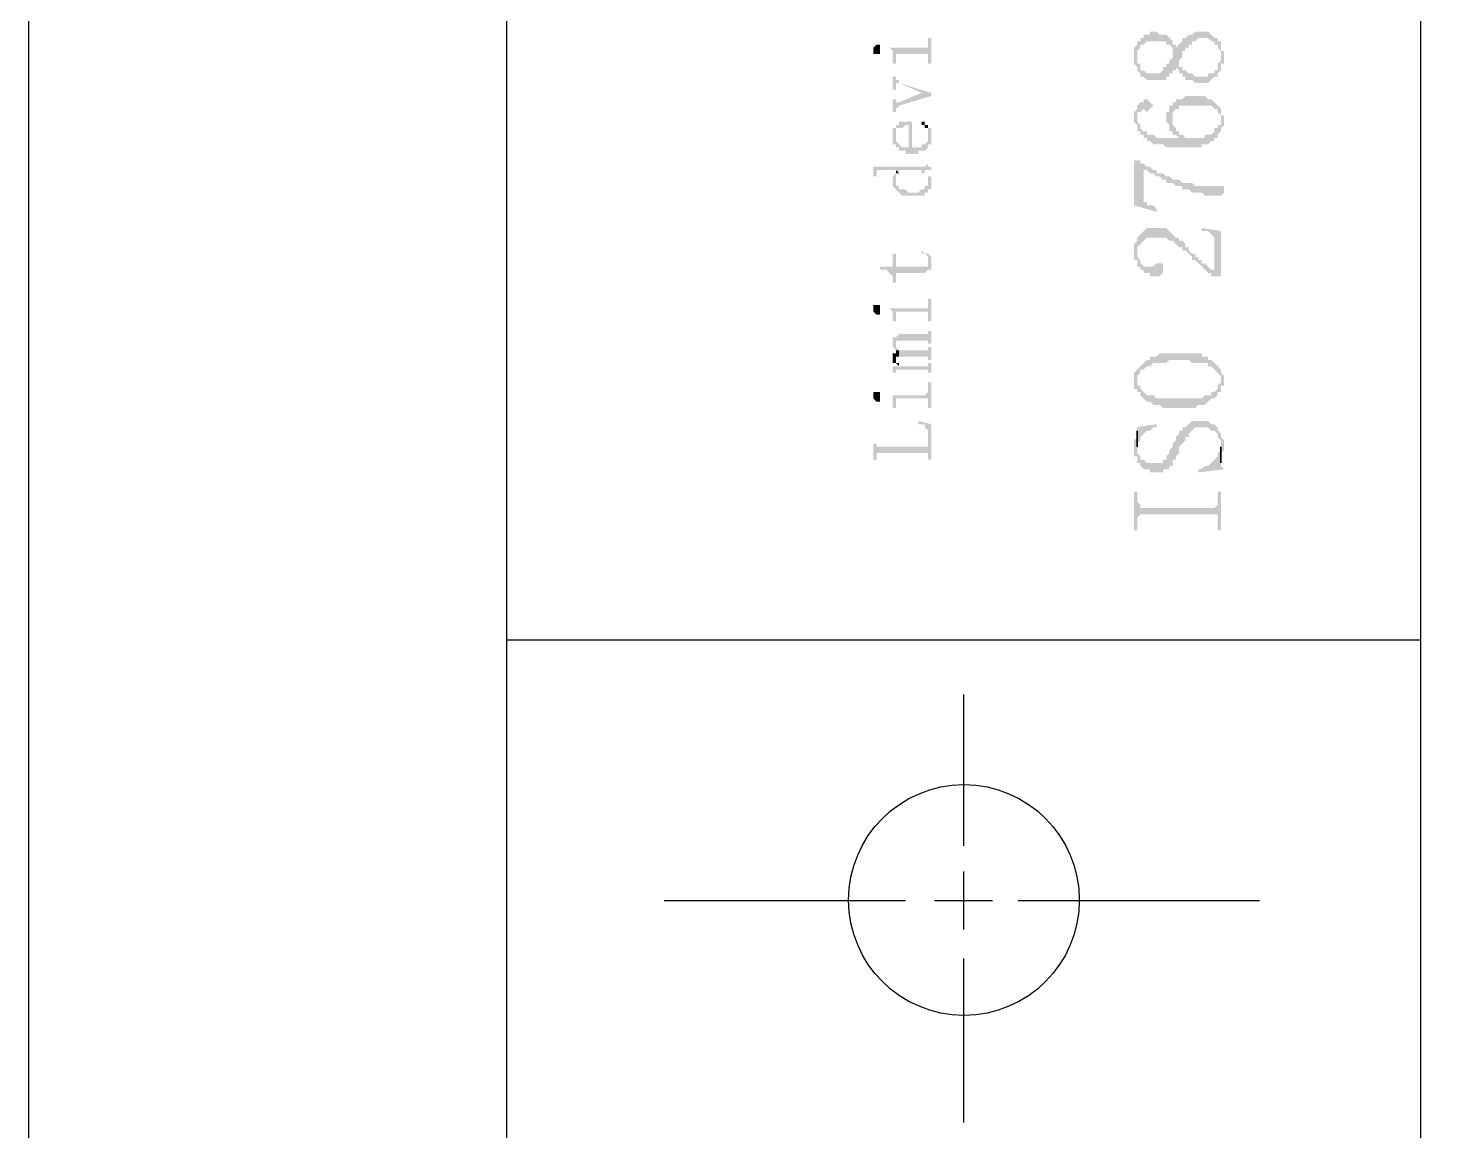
# Model space of a CAD drawing. Header units: millimetres. Extents: x 7018 to 13530, y 4187 to 5692.
# Drawn here: x 7965.94 to 7985.86, y 5137.25 to 5152.71 of the extents above; entities that cross this region are included whole.
import ezdxf

# ---------------------------------------------------------------- set-up
doc = ezdxf.new("R2010")
doc.units = ezdxf.units.MM

msp = doc.modelspace()

# ---------------------------------------------------------------- hatches: boundary and pattern name
at = {"transparency": 33554559}
for points in [[(7981.451, 5152.305), (7981.451, 5152.215), (7981.496, 5152.169), (7981.496, 5152.124), (7981.496, 5152.124), (7981.541, 5152.079), (7981.541, 5152.034), (7981.586, 5152.034), (7981.632, 5151.989), (7981.902, 5151.989), (7981.902, 5152.034), (7981.948, 5152.034), (7981.948, 5152.079), (7981.993, 5152.079), (7981.993, 5152.124), (7982.038, 5152.124), (7982.038, 5152.169), (7982.038, 5152.169), (7982.083, 5152.124), (7982.083, 5152.26), (7982.083, 5152.26), (7982.128, 5152.305), (7982.128, 5152.395), (7982.173, 5152.395), (7982.173, 5152.44), (7982.218, 5152.44), (7982.218, 5152.485), (7982.263, 5152.485), (7982.263, 5152.53), (7982.309, 5152.53), (7982.354, 5152.576), (7982.489, 5152.576), (7982.534, 5152.53), (7982.579, 5152.53), (7982.579, 5152.485), (7982.625, 5152.485), (7982.625, 5152.44), (7982.625, 5152.44), (7982.67, 5152.395), (7982.67, 5152.124), (7982.67, 5152.215), (7982.715, 5152.215), (7982.715, 5152.395), (7982.67, 5152.395), (7982.67, 5152.53), (7982.625, 5152.53), (7982.625, 5152.576), (7982.579, 5152.576), (7982.534, 5152.621), (7982.534, 5152.621), (7982.489, 5152.666), (7982.309, 5152.666), (7982.263, 5152.621), (7982.218, 5152.621), (7982.173, 5152.576), (7982.128, 5152.576), (7982.128, 5152.53), (7982.083, 5152.485), (7982.083, 5152.485), (7982.038, 5152.44), (7982.038, 5152.485), (7981.993, 5152.395), (7981.993, 5152.35), (7981.993, 5152.305), (7981.948, 5152.26), (7981.948, 5152.215), (7981.902, 5152.215), (7981.902, 5152.169), (7981.857, 5152.169), (7981.857, 5152.124), (7981.812, 5152.079), (7981.632, 5152.079), (7981.586, 5152.124), (7981.541, 5152.124), (7981.541, 5152.215), (7981.496, 5152.215), (7981.496, 5152.485), (7981.496, 5152.485), (7981.451, 5152.44), (7981.451, 5152.35)], [(7981.496, 5152.485), (7981.496, 5152.305), (7981.496, 5152.395), (7981.541, 5152.44), (7981.541, 5152.485), (7981.586, 5152.485), (7981.632, 5152.53), (7981.902, 5152.53), (7981.902, 5152.485), (7981.948, 5152.485), (7981.993, 5152.44), (7981.993, 5152.395), (7981.993, 5152.395), (7982.038, 5152.485), (7981.993, 5152.485), (7981.993, 5152.53), (7981.948, 5152.576), (7981.948, 5152.576), (7981.902, 5152.621), (7981.812, 5152.621), (7981.767, 5152.666), (7981.677, 5152.666), (7981.677, 5152.621), (7981.586, 5152.621), (7981.586, 5152.576), (7981.541, 5152.576), (7981.541, 5152.53), (7981.496, 5152.53)], [(7977.795, 5152.395), (7977.795, 5152.35), (7977.886, 5152.35), (7977.886, 5152.395), (7977.886, 5152.44), (7977.886, 5152.485), (7977.841, 5152.485), (7977.795, 5152.44), (7977.795, 5152.44)], [(7978.021, 5152.44), (7978.021, 5152.44), (7978.066, 5152.395), (7978.066, 5152.35), (7978.066, 5152.305), (7978.066, 5152.215), (7978.111, 5152.215), (7978.111, 5152.35), (7978.563, 5152.35), (7978.563, 5152.215), (7978.608, 5152.215), (7978.608, 5152.576), (7978.563, 5152.576), (7978.563, 5152.485), (7978.563, 5152.44), (7978.517, 5152.44)], [(7982.083, 5152.124), (7982.083, 5152.079), (7982.128, 5152.079), (7982.128, 5152.034), (7982.173, 5152.034), (7982.173, 5151.989), (7982.263, 5151.989), (7982.309, 5151.944), (7982.489, 5151.944), (7982.534, 5151.989), (7982.534, 5151.989), (7982.579, 5152.034), (7982.625, 5152.034), (7982.625, 5152.079), (7982.625, 5152.079), (7982.67, 5152.124), (7982.67, 5152.305), (7982.67, 5152.26), (7982.67, 5152.26), (7982.625, 5152.215), (7982.625, 5152.124), (7982.579, 5152.124), (7982.579, 5152.079), (7982.489, 5152.079), (7982.489, 5152.034), (7982.309, 5152.034), (7982.263, 5152.079), (7982.218, 5152.079), (7982.173, 5152.124), (7982.128, 5152.124), (7982.128, 5152.169), (7982.083, 5152.169), (7982.083, 5152.215)], [(7978.066, 5152.034), (7978.066, 5151.853), (7978.111, 5151.853), (7978.111, 5151.899), (7978.111, 5151.944), (7978.156, 5151.944), (7978.472, 5151.808), (7978.472, 5151.808), (7978.608, 5151.763), (7978.608, 5151.808), (7978.156, 5151.944), (7978.156, 5151.989), (7978.111, 5151.989), (7978.111, 5152.034), (7978.111, 5152.034)], [(7978.066, 5151.718), (7978.066, 5151.538), (7978.111, 5151.538), (7978.111, 5151.583), (7978.111, 5151.583), (7978.156, 5151.628), (7978.608, 5151.763), (7978.472, 5151.808), (7978.156, 5151.673), (7978.111, 5151.673), (7978.111, 5151.718), (7978.111, 5151.718)], [(7981.451, 5151.492), (7981.451, 5151.402), (7981.451, 5151.402), (7981.496, 5151.357), (7981.496, 5151.267), (7981.541, 5151.267), (7981.541, 5151.222), (7981.586, 5151.222), (7981.586, 5151.176), (7981.632, 5151.176), (7981.632, 5151.131), (7981.677, 5151.131), (7981.722, 5151.086), (7981.857, 5151.086), (7981.902, 5151.041), (7982.399, 5151.041), (7982.399, 5151.086), (7982.489, 5151.086), (7982.534, 5151.131), (7982.579, 5151.131), (7982.579, 5151.176), (7982.625, 5151.176), (7982.625, 5151.222), (7982.67, 5151.267), (7982.67, 5151.447), (7982.67, 5151.357), (7982.625, 5151.357), (7982.625, 5151.312), (7982.579, 5151.312), (7982.579, 5151.267), (7982.534, 5151.222), (7982.444, 5151.222), (7982.444, 5151.176), (7982.173, 5151.176), (7982.128, 5151.222), (7982.083, 5151.176), (7981.767, 5151.176), (7981.722, 5151.222), (7981.632, 5151.222), (7981.632, 5151.267), (7981.586, 5151.267), (7981.541, 5151.312), (7981.541, 5151.357), (7981.496, 5151.402), (7981.496, 5151.447), (7981.496, 5151.628), (7981.496, 5151.583), (7981.451, 5151.538), (7981.451, 5151.538)], [(7981.496, 5151.628), (7981.496, 5151.447), (7981.496, 5151.538), (7981.541, 5151.538), (7981.586, 5151.583), (7981.586, 5151.583), (7981.632, 5151.538), (7981.632, 5151.538), (7981.677, 5151.583), (7981.677, 5151.583), (7981.722, 5151.628), (7981.677, 5151.673), (7981.677, 5151.673), (7981.632, 5151.718), (7981.586, 5151.718), (7981.586, 5151.673), (7981.541, 5151.673)], [(7981.902, 5151.447), (7981.902, 5151.402), (7981.902, 5151.402), (7981.948, 5151.357), (7981.948, 5151.267), (7981.993, 5151.267), (7981.993, 5151.492), (7981.993, 5151.538), (7982.038, 5151.583), (7982.083, 5151.583), (7982.083, 5151.628), (7982.534, 5151.628), (7982.579, 5151.583), (7982.625, 5151.583), (7982.625, 5151.538), (7982.67, 5151.492), (7982.67, 5151.447), (7982.67, 5151.267), (7982.67, 5151.312), (7982.715, 5151.357), (7982.715, 5151.402), (7982.715, 5151.492), (7982.67, 5151.492), (7982.67, 5151.583), (7982.625, 5151.628), (7982.625, 5151.628), (7982.579, 5151.673), (7982.579, 5151.673), (7982.534, 5151.718), (7982.489, 5151.718), (7982.444, 5151.763), (7982.173, 5151.763), (7982.128, 5151.718), (7982.038, 5151.718), (7982.038, 5151.673), (7981.993, 5151.673), (7981.993, 5151.628), (7981.948, 5151.628), (7981.948, 5151.538), (7981.902, 5151.538), (7981.902, 5151.492)], [(7978.066, 5151.312), (7978.111, 5151.222), (7978.111, 5151.267), (7978.111, 5151.312), (7978.202, 5151.312), (7978.247, 5151.357), (7978.292, 5151.357), (7978.292, 5150.951), (7978.427, 5150.951), (7978.427, 5150.996), (7978.517, 5150.996), (7978.563, 5151.041), (7978.563, 5151.086), (7978.608, 5151.086), (7978.608, 5151.131), (7978.608, 5151.176), (7978.608, 5151.222), (7978.608, 5151.267), (7978.608, 5151.312), (7978.563, 5151.312), (7978.563, 5151.222), (7978.563, 5151.176), (7978.563, 5151.131), (7978.563, 5151.131), (7978.517, 5151.086), (7978.472, 5151.086), (7978.472, 5151.041), (7978.337, 5151.041), (7978.337, 5151.402), (7978.156, 5151.402), (7978.156, 5151.357), (7978.111, 5151.357), (7978.111, 5151.312), (7978.111, 5151.312)], [(7978.472, 5151.402), (7978.472, 5151.357), (7978.517, 5151.357), (7978.517, 5151.312), (7978.563, 5151.312), (7978.563, 5151.267), (7978.563, 5151.222), (7978.563, 5151.357), (7978.517, 5151.357), (7978.517, 5151.402)], [(7981.993, 5151.267), (7981.993, 5151.222), (7982.038, 5151.222), (7982.083, 5151.176), (7982.083, 5151.176), (7982.128, 5151.222), (7982.083, 5151.222), (7982.083, 5151.267), (7982.038, 5151.267), (7982.038, 5151.312), (7982.038, 5151.312), (7981.993, 5151.357), (7981.993, 5151.447)], [(7978.066, 5151.176), (7978.066, 5151.131), (7978.066, 5151.086), (7978.111, 5151.086), (7978.111, 5151.041), (7978.156, 5151.041), (7978.156, 5150.996), (7978.247, 5150.996), (7978.247, 5150.951), (7978.292, 5150.951), (7978.292, 5151.041), (7978.202, 5151.041), (7978.156, 5151.086), (7978.156, 5151.086), (7978.111, 5151.131), (7978.111, 5151.222), (7978.066, 5151.312), (7978.066, 5151.267), (7978.066, 5151.222)], [(7977.75, 5150.77), (7977.795, 5150.77), (7977.795, 5150.725), (7977.795, 5150.635), (7977.841, 5150.635), (7977.841, 5150.68), (7977.841, 5150.725), (7978.111, 5150.725), (7978.156, 5150.68), (7978.156, 5150.725), (7978.472, 5150.725), (7978.472, 5150.68), (7978.517, 5150.68), (7978.517, 5150.725), (7978.608, 5150.725), (7978.608, 5150.77), (7978.563, 5150.77), (7978.563, 5150.815), (7978.563, 5150.861), (7978.563, 5150.815), (7978.563, 5150.815), (7978.517, 5150.77), (7978.517, 5150.77)], [(7981.451, 5150.861), (7981.451, 5150.229), (7981.767, 5150.138), (7981.767, 5150.184), (7981.767, 5150.184), (7981.722, 5150.229), (7981.632, 5150.229), (7981.632, 5150.274), (7981.586, 5150.274), (7981.586, 5150.725), (7981.541, 5150.815), (7981.541, 5150.861)], [(7981.541, 5150.815), (7981.586, 5150.725), (7981.632, 5150.725), (7981.677, 5150.68), (7981.722, 5150.68), (7981.767, 5150.635), (7981.812, 5150.635), (7981.857, 5150.59), (7981.902, 5150.59), (7981.902, 5150.545), (7981.993, 5150.545), (7982.038, 5150.499), (7982.128, 5150.499), (7982.128, 5150.454), (7982.218, 5150.454), (7982.263, 5150.409), (7982.399, 5150.409), (7982.444, 5150.364), (7982.67, 5150.364), (7982.715, 5150.409), (7982.715, 5150.499), (7982.309, 5150.499), (7982.263, 5150.545), (7982.128, 5150.545), (7982.083, 5150.59), (7981.993, 5150.59), (7981.948, 5150.635), (7981.902, 5150.635), (7981.857, 5150.68), (7981.767, 5150.68), (7981.767, 5150.725), (7981.722, 5150.725), (7981.677, 5150.77), (7981.632, 5150.77), (7981.586, 5150.815)], [(7978.066, 5150.59), (7978.066, 5150.545), (7978.066, 5150.499), (7978.066, 5150.499), (7978.111, 5150.454), (7978.111, 5150.454), (7978.156, 5150.409), (7978.156, 5150.409), (7978.202, 5150.364), (7978.517, 5150.364), (7978.517, 5150.409), (7978.563, 5150.409), (7978.563, 5150.59), (7978.563, 5150.545), (7978.563, 5150.499), (7978.517, 5150.499), (7978.517, 5150.454), (7978.472, 5150.454), (7978.427, 5150.409), (7978.292, 5150.409), (7978.247, 5150.454), (7978.156, 5150.454), (7978.156, 5150.499), (7978.111, 5150.499), (7978.111, 5150.545), (7978.111, 5150.68), (7978.066, 5150.635)], [(7978.111, 5150.68), (7978.111, 5150.59), (7978.111, 5150.635), (7978.111, 5150.68), (7978.156, 5150.68), (7978.111, 5150.725)], [(7978.517, 5150.68), (7978.563, 5150.68), (7978.563, 5150.635), (7978.563, 5150.59), (7978.563, 5150.454), (7978.608, 5150.454), (7978.608, 5150.499), (7978.608, 5150.545), (7978.608, 5150.59), (7978.608, 5150.635), (7978.563, 5150.635), (7978.563, 5150.68), (7978.517, 5150.68), (7978.517, 5150.725)], [(7981.451, 5149.597), (7981.451, 5149.461), (7981.496, 5149.461), (7981.496, 5149.416), (7981.496, 5149.597), (7981.496, 5149.642), (7981.541, 5149.687), (7981.541, 5149.687), (7981.586, 5149.732), (7981.586, 5149.732), (7981.632, 5149.777), (7981.902, 5149.777), (7981.948, 5149.732), (7981.993, 5149.732), (7982.038, 5149.687), (7982.038, 5149.687), (7982.083, 5149.642), (7982.128, 5149.642), (7982.128, 5149.597), (7982.173, 5149.597), (7982.218, 5149.552), (7982.218, 5149.552), (7982.263, 5149.507), (7982.263, 5149.461), (7982.309, 5149.461), (7982.354, 5149.416), (7982.354, 5149.416), (7982.399, 5149.371), (7982.399, 5149.371), (7982.444, 5149.326), (7982.444, 5149.326), (7982.489, 5149.281), (7982.534, 5149.281), (7982.534, 5149.236), (7982.579, 5149.236), (7982.579, 5149.326), (7982.534, 5149.326), (7982.489, 5149.371), (7982.444, 5149.416), (7982.399, 5149.416), (7982.399, 5149.461), (7982.354, 5149.461), (7982.354, 5149.507), (7982.309, 5149.507), (7982.309, 5149.552), (7982.263, 5149.552), (7982.218, 5149.597), (7982.218, 5149.642), (7982.173, 5149.642), (7982.173, 5149.687), (7982.128, 5149.732), (7982.083, 5149.732), (7982.083, 5149.777), (7982.038, 5149.777), (7981.993, 5149.823), (7981.993, 5149.823), (7981.948, 5149.868), (7981.948, 5149.868), (7981.902, 5149.913), (7981.632, 5149.913), (7981.586, 5149.868), (7981.586, 5149.868), (7981.541, 5149.823), (7981.541, 5149.823), (7981.496, 5149.777), (7981.496, 5149.732), (7981.451, 5149.687), (7981.451, 5149.642), (7981.451, 5149.642)], [(7982.399, 5149.913), (7982.399, 5149.868), (7982.489, 5149.868), (7982.534, 5149.823), (7982.534, 5149.823), (7982.579, 5149.777), (7982.579, 5149.236), (7982.67, 5149.236), (7982.67, 5149.868)], [(7977.886, 5149.371), (7977.886, 5149.326), (7977.976, 5149.326), (7978.021, 5149.281), (7978.021, 5149.281), (7978.066, 5149.236), (7978.066, 5149.191), (7978.066, 5149.146), (7978.111, 5149.146), (7978.111, 5149.281), (7978.517, 5149.281), (7978.563, 5149.326), (7978.608, 5149.326), (7978.563, 5149.461), (7978.563, 5149.416), (7978.563, 5149.371), (7978.111, 5149.371), (7978.111, 5149.552), (7978.066, 5149.552), (7978.066, 5149.371)], [(7978.472, 5149.552), (7978.517, 5149.552), (7978.563, 5149.507), (7978.563, 5149.461), (7978.563, 5149.461), (7978.608, 5149.326), (7978.608, 5149.371), (7978.608, 5149.416), (7978.608, 5149.461), (7978.608, 5149.507), (7978.608, 5149.507), (7978.563, 5149.552), (7978.517, 5149.552), (7978.472, 5149.597), (7978.472, 5149.597)], [(7981.496, 5149.416), (7981.496, 5149.371), (7981.541, 5149.371), (7981.541, 5149.326), (7981.586, 5149.326), (7981.586, 5149.281), (7981.677, 5149.281), (7981.677, 5149.236), (7981.812, 5149.236), (7981.857, 5149.281), (7981.857, 5149.371), (7981.857, 5149.416), (7981.767, 5149.416), (7981.722, 5149.371), (7981.586, 5149.371), (7981.541, 5149.416), (7981.541, 5149.461), (7981.496, 5149.507), (7981.496, 5149.552)], [(7977.795, 5148.784), (7977.795, 5148.739), (7977.795, 5148.739), (7977.841, 5148.694), (7977.886, 5148.694), (7977.886, 5148.739), (7977.886, 5148.784), (7977.886, 5148.83), (7977.795, 5148.83)], [(7978.021, 5148.784), (7978.021, 5148.784), (7978.066, 5148.739), (7978.066, 5148.694), (7978.066, 5148.649), (7978.066, 5148.604), (7978.111, 5148.604), (7978.111, 5148.694), (7978.111, 5148.739), (7978.563, 5148.739), (7978.563, 5148.694), (7978.563, 5148.604), (7978.608, 5148.604), (7978.608, 5148.92), (7978.563, 5148.92), (7978.563, 5148.83), (7978.563, 5148.784), (7978.517, 5148.784)], [(7978.111, 5148.378), (7978.111, 5148.288), (7978.111, 5148.333), (7978.563, 5148.333), (7978.563, 5148.288), (7978.608, 5148.288), (7978.608, 5148.469), (7978.563, 5148.469), (7978.563, 5148.423), (7978.156, 5148.423)], [(7978.066, 5148.288), (7978.066, 5148.243), (7978.066, 5148.243), (7978.111, 5148.198), (7978.156, 5148.198), (7978.156, 5148.107), (7978.563, 5148.107), (7978.563, 5148.062), (7978.608, 5148.062), (7978.608, 5148.243), (7978.563, 5148.243), (7978.563, 5148.198), (7978.156, 5148.198), (7978.111, 5148.243), (7978.111, 5148.288), (7978.111, 5148.378), (7978.066, 5148.378), (7978.066, 5148.333)], [(7978.066, 5148.107), (7978.066, 5148.062), (7978.066, 5148.017), (7978.111, 5148.017), (7978.111, 5148.107), (7978.156, 5148.107), (7978.156, 5148.198), (7978.111, 5148.198), (7978.111, 5148.153), (7978.066, 5148.153)], [(7978.066, 5147.972), (7978.066, 5147.927), (7978.066, 5147.882), (7978.111, 5147.882), (7978.111, 5147.927), (7978.563, 5147.927), (7978.563, 5147.882), (7978.608, 5147.882), (7978.608, 5148.017), (7978.563, 5148.017), (7978.563, 5147.972), (7978.156, 5147.972), (7978.156, 5148.017), (7978.156, 5147.972)], [(7978.111, 5148.017), (7978.111, 5148.017), (7978.156, 5147.972), (7978.156, 5148.017), (7978.111, 5148.017), (7978.111, 5148.062), (7978.111, 5148.062)], [(7981.496, 5147.927), (7981.496, 5147.792), (7981.496, 5147.837), (7981.496, 5147.837), (7981.541, 5147.882), (7981.541, 5147.927), (7981.586, 5147.927), (7981.632, 5147.972), (7981.677, 5147.972), (7981.722, 5148.017), (7981.902, 5148.017), (7981.948, 5148.062), (7982.218, 5148.062), (7982.263, 5148.017), (7982.489, 5148.017), (7982.489, 5147.972), (7982.534, 5147.972), (7982.579, 5147.927), (7982.579, 5147.927), (7982.625, 5147.882), (7982.625, 5147.882), (7982.67, 5147.837), (7982.67, 5147.792), (7982.67, 5147.927), (7982.625, 5147.972), (7982.625, 5147.972), (7982.579, 5148.017), (7982.579, 5148.017), (7982.534, 5148.062), (7982.489, 5148.062), (7982.489, 5148.107), (7982.399, 5148.107), (7982.399, 5148.153), (7981.812, 5148.153), (7981.767, 5148.107), (7981.677, 5148.107), (7981.677, 5148.062), (7981.632, 5148.062), (7981.586, 5148.017), (7981.586, 5148.017), (7981.541, 5147.972), (7981.541, 5147.972)], [(7981.451, 5147.792), (7981.451, 5147.656), (7981.496, 5147.656), (7981.496, 5147.611), (7981.541, 5147.611), (7981.541, 5147.566), (7981.586, 5147.521), (7981.586, 5147.521), (7981.632, 5147.476), (7981.677, 5147.476), (7981.722, 5147.431), (7981.812, 5147.431), (7981.857, 5147.385), (7982.309, 5147.385), (7982.354, 5147.431), (7982.444, 5147.431), (7982.489, 5147.476), (7982.489, 5147.476), (7982.534, 5147.521), (7982.579, 5147.521), (7982.625, 5147.566), (7982.625, 5147.611), (7982.67, 5147.611), (7982.67, 5147.701), (7982.715, 5147.701), (7982.715, 5147.792), (7982.715, 5147.837), (7982.67, 5147.882), (7982.67, 5147.927), (7982.67, 5147.792), (7982.67, 5147.746), (7982.625, 5147.701), (7982.625, 5147.656), (7982.579, 5147.611), (7982.534, 5147.611), (7982.534, 5147.566), (7982.444, 5147.566), (7982.399, 5147.521), (7981.767, 5147.521), (7981.722, 5147.566), (7981.632, 5147.566), (7981.586, 5147.611), (7981.586, 5147.611), (7981.541, 5147.656), (7981.541, 5147.701), (7981.496, 5147.701), (7981.496, 5147.927), (7981.496, 5147.927), (7981.451, 5147.882)], [(7977.795, 5147.566), (7977.795, 5147.521), (7977.795, 5147.521), (7977.841, 5147.476), (7977.886, 5147.476), (7977.886, 5147.521), (7977.886, 5147.566), (7977.886, 5147.611), (7977.795, 5147.611)], [(7978.021, 5147.566), (7978.066, 5147.566), (7978.066, 5147.521), (7978.066, 5147.476), (7978.066, 5147.431), (7978.066, 5147.385), (7978.111, 5147.385), (7978.111, 5147.476), (7978.111, 5147.521), (7978.563, 5147.521), (7978.563, 5147.385), (7978.608, 5147.385), (7978.608, 5147.746), (7978.563, 5147.746), (7978.563, 5147.611), (7978.563, 5147.611), (7978.517, 5147.566)], [(7978.427, 5147.205), (7978.427, 5147.16), (7978.517, 5147.16), (7978.517, 5147.115), (7978.517, 5147.115), (7978.563, 5147.069), (7978.563, 5146.663), (7978.608, 5146.663), (7978.608, 5147.16)], [(7981.451, 5146.844), (7981.451, 5146.708), (7981.496, 5146.708), (7981.496, 5146.618), (7981.541, 5146.618), (7981.541, 5146.573), (7981.541, 5146.573), (7981.586, 5146.528), (7981.677, 5146.528), (7981.677, 5146.483), (7981.857, 5146.483), (7981.857, 5146.528), (7981.948, 5146.528), (7981.948, 5146.573), (7981.993, 5146.573), (7981.993, 5146.663), (7982.038, 5146.663), (7982.038, 5146.708), (7982.083, 5146.754), (7982.083, 5146.844), (7982.128, 5146.889), (7982.128, 5146.889), (7982.173, 5146.934), (7982.173, 5146.979), (7982.218, 5146.979), (7982.218, 5147.024), (7982.218, 5147.024), (7982.263, 5147.069), (7982.263, 5147.069), (7982.309, 5147.115), (7982.489, 5147.115), (7982.534, 5147.069), (7982.579, 5147.069), (7982.625, 5147.024), (7982.625, 5146.979), (7982.67, 5146.934), (7982.67, 5146.708), (7982.67, 5146.754), (7982.715, 5146.799), (7982.715, 5146.844), (7982.715, 5146.934), (7982.67, 5146.979), (7982.67, 5147.024), (7982.67, 5147.024), (7982.625, 5147.069), (7982.625, 5147.115), (7982.625, 5147.115), (7982.579, 5147.16), (7982.534, 5147.16), (7982.489, 5147.205), (7982.263, 5147.205), (7982.218, 5147.16), (7982.218, 5147.16), (7982.173, 5147.115), (7982.128, 5147.115), (7982.128, 5147.069), (7982.083, 5147.069), (7982.083, 5147.024), (7982.038, 5146.979), (7982.038, 5146.934), (7981.993, 5146.889), (7981.993, 5146.844), (7981.948, 5146.799), (7981.948, 5146.754), (7981.902, 5146.708), (7981.902, 5146.663), (7981.857, 5146.663), (7981.857, 5146.618), (7981.632, 5146.618), (7981.586, 5146.663), (7981.541, 5146.663), (7981.541, 5146.708), (7981.541, 5146.708), (7981.496, 5146.754), (7981.496, 5147.024), (7981.496, 5146.979), (7981.451, 5146.934), (7981.451, 5146.889), (7981.451, 5146.889)], [(7981.451, 5147.115), (7981.496, 5147.115), (7981.496, 5146.889), (7981.541, 5146.934), (7981.541, 5146.979), (7981.541, 5146.979), (7981.586, 5147.024), (7981.586, 5147.024), (7981.632, 5147.069), (7981.677, 5147.069), (7981.722, 5147.115), (7981.767, 5147.115), (7981.767, 5147.16)], [(7977.795, 5146.889), (7977.795, 5146.663), (7977.841, 5146.663), (7977.841, 5146.708), (7977.841, 5146.754), (7978.563, 5146.754), (7978.563, 5146.708), (7978.563, 5146.889), (7978.563, 5146.844), (7977.841, 5146.844), (7977.841, 5146.889), (7977.841, 5146.889)], [(7982.354, 5146.528), (7982.354, 5146.483), (7982.715, 5146.528), (7982.67, 5146.573), (7982.67, 5146.618), (7982.67, 5146.799), (7982.625, 5146.754), (7982.625, 5146.708), (7982.625, 5146.708), (7982.579, 5146.663), (7982.579, 5146.663), (7982.534, 5146.618), (7982.534, 5146.618), (7982.489, 5146.573), (7982.444, 5146.573), (7982.399, 5146.528)], [(7981.451, 5146.212), (7981.451, 5145.67), (7981.496, 5145.67), (7981.496, 5145.851), (7981.541, 5145.896), (7982.625, 5145.896), (7982.625, 5145.67), (7982.67, 5145.67), (7982.67, 5146.212), (7982.625, 5146.212), (7982.625, 5146.077), (7982.625, 5146.031), (7982.625, 5146.031), (7982.579, 5145.986), (7981.541, 5145.986), (7981.541, 5146.031), (7981.541, 5146.031), (7981.496, 5146.077), (7981.496, 5146.212)]]:
    msp.add_hatch(color=256, dxfattribs=at).paths.add_polyline_path(points)

# ---------------------------------------------------------------- linework, layer by layer
msp.add_line((7972.65, 5242.873), (7972.65, 4956.132))
for points in [[(8385.944, 4951.873), (8385.944, 5248.873), (7965.944, 5248.873), (7965.944, 4951.873)], [(7981.496, 5147.024), (7981.496, 5146.844), (7981.496, 5146.889), (7981.496, 5147.069), (7981.496, 5147.069)], [(7982.67, 5146.799), (7982.67, 5146.618), (7982.67, 5146.844), (7982.67, 5146.844)]]:
    msp.add_lwpolyline(points, close=True)
for points in [[(7985.468, 5242.873), (7985.468, 4956.132)], [(7972.65, 5144.136), (7985.468, 5144.136)], [(7979.059, 5143.369), (7979.059, 5141.247)], [(7979.059, 5140.886), (7979.059, 5140.074)], [(7974.862, 5140.48), (7978.247, 5140.48)], [(7978.653, 5140.48), (7979.465, 5140.48)], [(7979.826, 5140.48), (7983.211, 5140.48)], [(7979.059, 5139.668), (7979.059, 5137.366)]]:
    msp.add_lwpolyline(points)
msp.add_circle((7979.066, 5140.487), 1.618)

doc.saveas('drawing.dxf')
